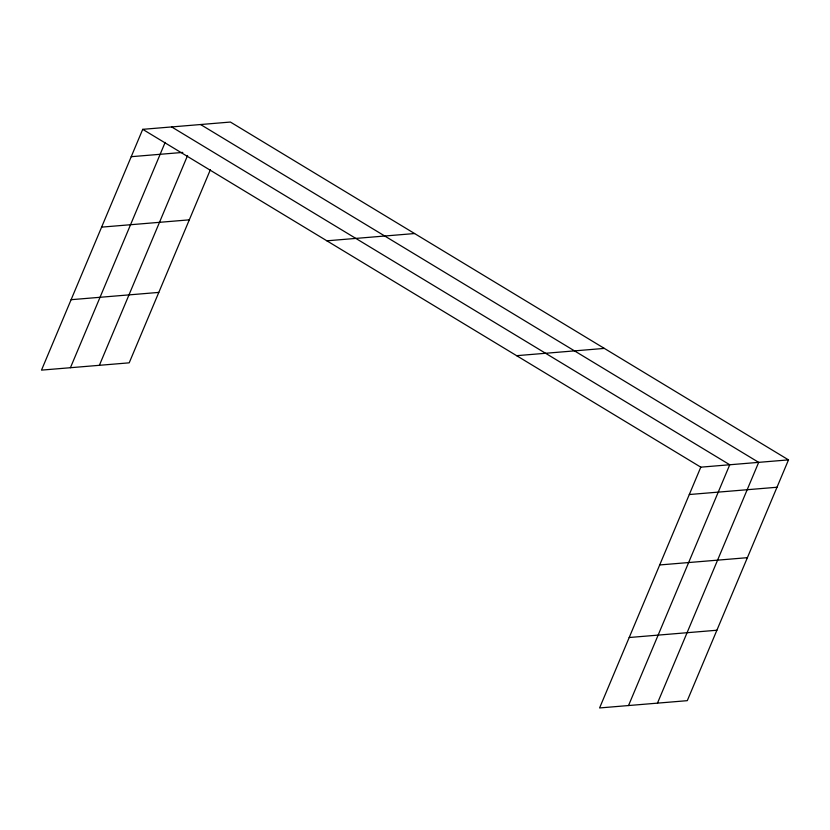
<?xml version="1.0" encoding="UTF-8"?>
<svg xmlns="http://www.w3.org/2000/svg" width="830" height="830" viewBox="0 0 830 830"><rect width="100%" height="100%" fill="white"/><g stroke="black" fill="none" stroke-linecap="round" stroke-linejoin="round"><path stroke-width="1.25" d="M788.5 459.882L700.8 467.166L599.592 707.949L687.282 700.665L788.5 459.882L230.408 122.052L142.719 129.335L41.5 370.118L129.2 362.835L210.374 169.714M70.436 367.711L165.149 142.397M99.382 365.314L187.59 155.48M628.528 705.542L729.746 464.759L171.654 126.928M657.464 703.145L758.682 462.362L200.59 124.531M131.213 156.694L182.797 152.419M101.602 227.13L189.302 219.846M326.885 240.814L414.585 233.541M71.11 299.692L158.8 292.409M516.634 355.676L604.333 348.403M689.305 494.524L776.994 487.252M659.694 564.95L747.394 557.677M629.192 637.513L716.892 630.24M142.719 129.335L700.8 467.166"/></g></svg>
